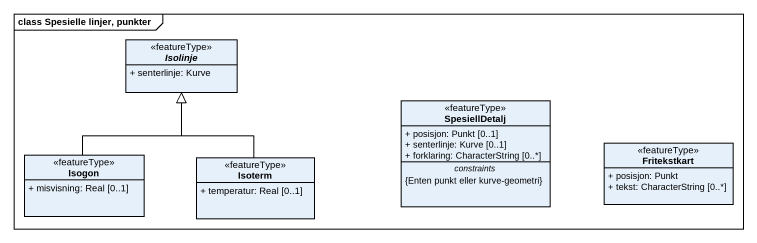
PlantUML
@startuml
mainframe class Spesielle linjer, punkter
hide circle
hide empty members
skinparam classAttributeIconSize 0
abstract class Isolinje <<featureType>> {
  + senterlinje: Kurve
}
class SpesiellDetalj <<featureType>> {
  + posisjon: Punkt [0..1]
  + senterlinje: Kurve [0..1]
  + forklaring: CharacterString [0..*]
  -- constraints --
  {Enten punkt eller kurve-geometri}
}
class Fritekstkart <<featureType>> {
  + posisjon: Punkt
  + tekst: CharacterString [0..*]
}
class Isogon <<featureType>> {
  + misvisning: Real [0..1]
}
class Isoterm <<featureType>> {
  + temperatur: Real [0..1]
}
Isogon -up-|> Isolinje
Isoterm -up-|> Isolinje
@enduml
